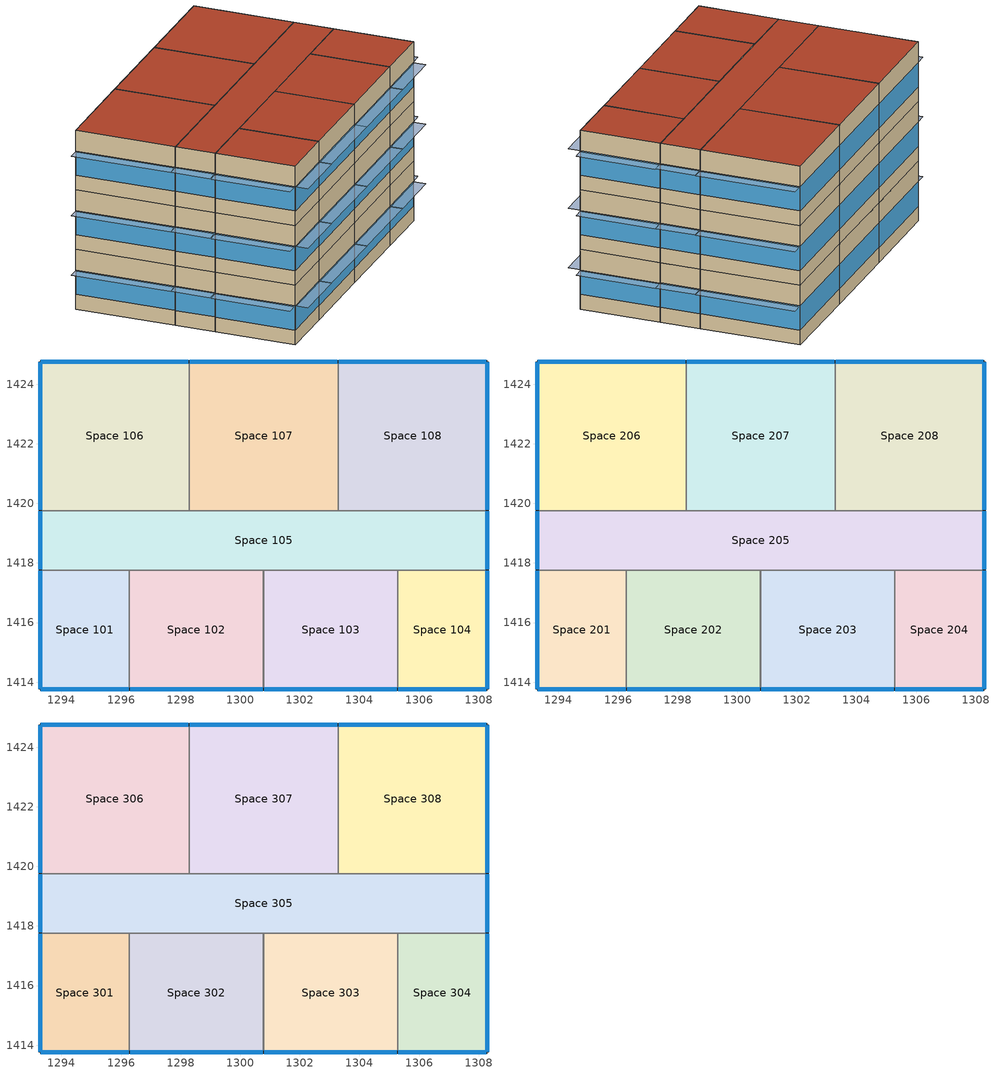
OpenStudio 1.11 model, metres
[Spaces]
Space 101
 floor ground: 1296.28,1417.76 1296.28,1413.76 1293.28,1413.76 1293.28,1417.76 z0
 wall outside: 1293.28,1417.76 1293.28,1413.76 1296.28,1413.76 z0:3.05
 wall to Space 105: 1296.28,1417.76 1293.28,1417.76 z0:3.05
 wall to Space 102: 1296.28,1413.76 1296.28,1417.76 z0:3.05
 window: 1293.31,1413.76 1296.26,1413.76 z0.76:2; 1293.28,1417.73 1293.28,1413.78 z0.76:1.99
Space 102
 floor ground: 1300.78,1417.76 1300.78,1413.76 1296.28,1413.76 1296.28,1417.76 z0
 wall outside: 1296.28,1413.76 1300.78,1413.76 z0:3.05
 wall to Space 105: 1300.78,1417.76 1296.28,1417.76 z0:3.05
 wall to Space 103: 1300.78,1413.76 1300.78,1417.76 z0:3.05
 window: 1296.31,1413.76 1300.76,1413.76 z0.76:1.99
Space 103
 floor ground: 1305.28,1417.76 1305.28,1413.76 1300.78,1413.76 1300.78,1417.76 z0
 wall outside: 1300.78,1413.76 1305.28,1413.76 z0:3.05
 wall to Space 105: 1305.28,1417.76 1300.78,1417.76 z0:3.05
 wall to Space 104: 1305.28,1413.76 1305.28,1417.76 z0:3.05
 window: 1300.81,1413.76 1305.26,1413.76 z0.76:1.99
Space 104
 floor ground: 1308.28,1417.76 1308.28,1413.76 1305.28,1413.76 1305.28,1417.76 z0
 wall outside: 1305.28,1413.76 1308.28,1413.76 1308.28,1417.76 z0:3.05
 wall to Space 105: 1308.28,1417.76 1305.28,1417.76 z0:3.05
 window: 1308.28,1413.78 1308.28,1417.73 z0.76:1.99; 1305.31,1413.76 1308.26,1413.76 z0.76:2
Space 105
 floor ground: 1308.28,1419.76 1308.28,1417.76 1293.28,1417.76 1293.28,1419.76 z0
 wall outside: 1308.28,1417.76 1308.28,1419.76 / 1293.28,1419.76 1293.28,1417.76 z0:3.05
 wall to Space 106: 1298.28,1419.76 1293.28,1419.76 z0:3.05
 wall to Space 107: 1303.28,1419.76 1298.28,1419.76 z0:3.05
 wall to Space 108: 1308.28,1419.76 1303.28,1419.76 z0:3.05
 window: 1293.28,1419.73 1293.28,1417.78 / 1308.28,1417.78 1308.28,1419.73 z0.76:2.01
Space 106
 floor ground: 1298.28,1424.76 1298.28,1419.76 1293.28,1419.76 1293.28,1424.76 z0
 wall outside: 1298.28,1424.76 1293.28,1424.76 1293.28,1419.76 z0:3.05
 wall to Space 107: 1298.28,1419.76 1298.28,1424.76 z0:3.05
 window: 1298.26,1424.76 1293.31,1424.76 / 1293.28,1424.73 1293.28,1419.78 z0.76:1.99
Space 107
 floor ground: 1303.28,1424.76 1303.28,1419.76 1298.28,1419.76 1298.28,1424.76 z0
 wall outside: 1303.28,1424.76 1298.28,1424.76 z0:3.05
 wall to Space 108: 1303.28,1419.76 1303.28,1424.76 z0:3.05
 window: 1303.26,1424.76 1298.31,1424.76 z0.76:1.99
Space 108
 floor ground: 1308.28,1424.76 1308.28,1419.76 1303.28,1419.76 1303.28,1424.76 z0
 wall outside: 1308.28,1419.76 1308.28,1424.76 1303.28,1424.76 z0:3.05
 window: 1308.26,1424.76 1303.31,1424.76 / 1308.28,1419.78 1308.28,1424.73 z0.76:1.99
Space 201
 floor to Space 101: 1296.28,1417.76 1296.28,1413.76 1293.28,1413.76 1293.28,1417.76 z3.05
 wall outside: 1293.28,1417.76 1293.28,1413.76 1296.28,1413.76 z3.05:6.1
 wall to Space 205: 1296.28,1417.76 1293.28,1417.76 z3.05:6.1
 wall to Space 202: 1296.28,1413.76 1296.28,1417.76 z3.05:6.1
 window: 1293.31,1413.76 1296.26,1413.76 z3.81:5.05; 1293.28,1417.73 1293.28,1413.78 z3.81:5.04
Space 202
 floor to Space 102: 1300.78,1417.76 1300.78,1413.76 1296.28,1413.76 1296.28,1417.76 z3.05
 wall outside: 1296.28,1413.76 1300.78,1413.76 z3.05:6.1
 wall to Space 205: 1300.78,1417.76 1296.28,1417.76 z3.05:6.1
 wall to Space 203: 1300.78,1413.76 1300.78,1417.76 z3.05:6.1
 window: 1296.31,1413.76 1300.76,1413.76 z3.81:5.04
Space 203
 floor to Space 103: 1305.28,1417.76 1305.28,1413.76 1300.78,1413.76 1300.78,1417.76 z3.05
 wall outside: 1300.78,1413.76 1305.28,1413.76 z3.05:6.1
 wall to Space 205: 1305.28,1417.76 1300.78,1417.76 z3.05:6.1
 wall to Space 204: 1305.28,1413.76 1305.28,1417.76 z3.05:6.1
 window: 1300.81,1413.76 1305.26,1413.76 z3.81:5.04
Space 204
 floor to Space 104: 1308.28,1417.76 1308.28,1413.76 1305.28,1413.76 1305.28,1417.76 z3.05
 wall outside: 1305.28,1413.76 1308.28,1413.76 1308.28,1417.76 z3.05:6.1
 wall to Space 205: 1308.28,1417.76 1305.28,1417.76 z3.05:6.1
 window: 1305.31,1413.76 1308.26,1413.76 z3.81:5.05; 1308.28,1413.78 1308.28,1417.73 z3.81:5.04
Space 205
 floor to Space 105: 1308.28,1419.76 1308.28,1417.76 1293.28,1417.76 1293.28,1419.76 z3.05
 wall outside: 1308.28,1417.76 1308.28,1419.76 / 1293.28,1419.76 1293.28,1417.76 z3.05:6.1
 wall to Space 206: 1298.28,1419.76 1293.28,1419.76 z3.05:6.1
 wall to Space 207: 1303.28,1419.76 1298.28,1419.76 z3.05:6.1
 wall to Space 208: 1308.28,1419.76 1303.28,1419.76 z3.05:6.1
 window: 1308.28,1417.78 1308.28,1419.73 / 1293.28,1419.73 1293.28,1417.78 z3.81:5.06
Space 206
 floor to Space 106: 1298.28,1424.76 1298.28,1419.76 1293.28,1419.76 1293.28,1424.76 z3.05
 wall outside: 1298.28,1424.76 1293.28,1424.76 1293.28,1419.76 z3.05:6.1
 wall to Space 207: 1298.28,1419.76 1298.28,1424.76 z3.05:6.1
 window: 1293.28,1424.73 1293.28,1419.78 / 1298.26,1424.76 1293.31,1424.76 z3.81:5.04
Space 207
 floor to Space 107: 1303.28,1424.76 1303.28,1419.76 1298.28,1419.76 1298.28,1424.76 z3.05
 wall outside: 1303.28,1424.76 1298.28,1424.76 z3.05:6.1
 wall to Space 208: 1303.28,1419.76 1303.28,1424.76 z3.05:6.1
 window: 1303.26,1424.76 1298.31,1424.76 z3.81:5.04
Space 208
 floor to Space 108: 1308.28,1424.76 1308.28,1419.76 1303.28,1419.76 1303.28,1424.76 z3.05
 wall outside: 1308.28,1419.76 1308.28,1424.76 1303.28,1424.76 z3.05:6.1
 window: 1308.26,1424.76 1303.31,1424.76 / 1308.28,1419.78 1308.28,1424.73 z3.81:5.04
Space 301
 floor to Space 201: 1296.28,1417.76 1296.28,1413.76 1293.28,1413.76 1293.28,1417.76 z6.1
 wall outside: 1293.28,1417.76 1293.28,1413.76 1296.28,1413.76 z6.1:9.14
 wall to Space 305: 1296.28,1417.76 1293.28,1417.76 z6.1:9.14
 wall to Space 302: 1296.28,1413.76 1296.28,1417.76 z6.1:9.14
 window: 1293.28,1417.73 1293.28,1413.78 z6.86:8.09; 1293.31,1413.76 1296.26,1413.76 z6.86:8.1
 roof outside: 1296.28,1413.76 1296.28,1417.76 1293.28,1417.76 1293.28,1413.76 z9.14
Space 302
 floor to Space 202: 1300.78,1417.76 1300.78,1413.76 1296.28,1413.76 1296.28,1417.76 z6.1
 wall outside: 1296.28,1413.76 1300.78,1413.76 z6.1:9.14
 wall to Space 305: 1300.78,1417.76 1296.28,1417.76 z6.1:9.14
 wall to Space 303: 1300.78,1413.76 1300.78,1417.76 z6.1:9.14
 window: 1296.31,1413.76 1300.76,1413.76 z6.86:8.09
 roof outside: 1300.78,1413.76 1300.78,1417.76 1296.28,1417.76 1296.28,1413.76 z9.14
Space 303
 floor to Space 203: 1305.28,1417.76 1305.28,1413.76 1300.78,1413.76 1300.78,1417.76 z6.1
 wall outside: 1300.78,1413.76 1305.28,1413.76 z6.1:9.14
 wall to Space 305: 1305.28,1417.76 1300.78,1417.76 z6.1:9.14
 wall to Space 304: 1305.28,1413.76 1305.28,1417.76 z6.1:9.14
 window: 1300.81,1413.76 1305.26,1413.76 z6.86:8.09
 roof outside: 1305.28,1413.76 1305.28,1417.76 1300.78,1417.76 1300.78,1413.76 z9.14
Space 304
 floor to Space 204: 1308.28,1417.76 1308.28,1413.76 1305.28,1413.76 1305.28,1417.76 z6.1
 wall outside: 1305.28,1413.76 1308.28,1413.76 1308.28,1417.76 z6.1:9.14
 wall to Space 305: 1308.28,1417.76 1305.28,1417.76 z6.1:9.14
 window: 1308.28,1413.78 1308.28,1417.73 z6.86:8.09; 1305.31,1413.76 1308.26,1413.76 z6.86:8.1
 roof outside: 1308.28,1413.76 1308.28,1417.76 1305.28,1417.76 1305.28,1413.76 z9.14
Space 305
 floor to Space 205: 1308.28,1419.76 1308.28,1417.76 1293.28,1417.76 1293.28,1419.76 z6.1
 wall outside: 1308.28,1417.76 1308.28,1419.76 / 1293.28,1419.76 1293.28,1417.76 z6.1:9.14
 wall to Space 306: 1298.28,1419.76 1293.28,1419.76 z6.1:9.14
 wall to Space 307: 1303.28,1419.76 1298.28,1419.76 z6.1:9.14
 wall to Space 308: 1308.28,1419.76 1303.28,1419.76 z6.1:9.14
 window: 1293.28,1419.73 1293.28,1417.78 / 1308.28,1417.78 1308.28,1419.73 z6.86:8.11
 roof outside: 1308.28,1417.76 1308.28,1419.76 1293.28,1419.76 1293.28,1417.76 z9.14
Space 306
 floor to Space 206: 1298.28,1424.76 1298.28,1419.76 1293.28,1419.76 1293.28,1424.76 z6.1
 wall outside: 1298.28,1424.76 1293.28,1424.76 1293.28,1419.76 z6.1:9.14
 wall to Space 307: 1298.28,1419.76 1298.28,1424.76 z6.1:9.14
 window: 1293.28,1424.73 1293.28,1419.78 / 1298.26,1424.76 1293.31,1424.76 z6.86:8.09
 roof outside: 1298.28,1419.76 1298.28,1424.76 1293.28,1424.76 1293.28,1419.76 z9.14
Space 307
 floor to Space 207: 1303.28,1424.76 1303.28,1419.76 1298.28,1419.76 1298.28,1424.76 z6.1
 wall outside: 1303.28,1424.76 1298.28,1424.76 z6.1:9.14
 wall to Space 308: 1303.28,1419.76 1303.28,1424.76 z6.1:9.14
 window: 1303.26,1424.76 1298.31,1424.76 z6.86:8.09
 roof outside: 1303.28,1419.76 1303.28,1424.76 1298.28,1424.76 1298.28,1419.76 z9.14
Space 308
 floor to Space 208: 1308.28,1424.76 1308.28,1419.76 1303.28,1419.76 1303.28,1424.76 z6.1
 wall outside: 1308.28,1419.76 1308.28,1424.76 1303.28,1424.76 z6.1:9.14
 window: 1308.26,1424.76 1303.31,1424.76 / 1308.28,1419.78 1308.28,1424.73 z6.86:8.09
 roof outside: 1308.28,1419.76 1308.28,1424.76 1303.28,1424.76 1303.28,1419.76 z9.14
shading: 1308.91,1417.78 1308.91,1419.73 1308.28,1419.73 1308.28,1417.78 z5.06; 1300.76,1413.14 1300.76,1413.76 1296.31,1413.76 1296.31,1413.14 z1.99; 1308.26,1413.14 1308.26,1413.76 1305.31,1413.76 1305.31,1413.14 z8.1; 1308.26,1413.14 1308.26,1413.76 1305.31,1413.76 1305.31,1413.14 z2; 1308.9,1413.78 1308.9,1417.73 1308.28,1417.73 1308.28,1413.78 z8.09; 1308.9,1419.78 1308.9,1424.73 1308.28,1424.73 1308.28,1419.78 z5.04; 1305.26,1413.14 1305.26,1413.76 1300.81,1413.76 1300.81,1413.14 z1.99; 1308.9,1419.78 1308.9,1424.73 1308.28,1424.73 1308.28,1419.78 z8.09; 1293.28,1413.78 1293.28,1417.73 1292.66,1417.73 1292.66,1413.78 z8.09; 1293.28,1419.78 1293.28,1424.73 1292.67,1424.73 1292.67,1419.78 z5.04; 1305.26,1413.14 1305.26,1413.76 1300.81,1413.76 1300.81,1413.14 z8.09; 1308.91,1417.78 1308.91,1419.73 1308.28,1419.73 1308.28,1417.78 z8.11; 1293.28,1417.78 1293.28,1419.73 1292.66,1419.73 1292.66,1417.78 z8.11; 1293.28,1419.78 1293.28,1424.73 1292.67,1424.73 1292.67,1419.78 z8.09; 1293.28,1417.78 1293.28,1419.73 1292.66,1419.73 1292.66,1417.78 z2.01; 1300.76,1413.14 1300.76,1413.76 1296.31,1413.76 1296.31,1413.14 z5.04; 1293.28,1417.78 1293.28,1419.73 1292.66,1419.73 1292.66,1417.78 z5.06; 1293.28,1413.78 1293.28,1417.73 1292.66,1417.73 1292.66,1413.78 z1.99; 1308.9,1413.78 1308.9,1417.73 1308.28,1417.73 1308.28,1413.78 z1.99; 1293.28,1413.78 1293.28,1417.73 1292.66,1417.73 1292.66,1413.78 z5.04; 1308.91,1417.78 1308.91,1419.73 1308.28,1419.73 1308.28,1417.78 z2.01; 1308.9,1419.78 1308.9,1424.73 1308.28,1424.73 1308.28,1419.78 z1.99; 1296.26,1413.14 1296.26,1413.76 1293.31,1413.76 1293.31,1413.14 z5.05; 1300.76,1413.14 1300.76,1413.76 1296.31,1413.76 1296.31,1413.14 z8.09; 1305.26,1413.14 1305.26,1413.76 1300.81,1413.76 1300.81,1413.14 z5.04; 1296.26,1413.14 1296.26,1413.76 1293.31,1413.76 1293.31,1413.14 z2; 1293.28,1419.78 1293.28,1424.73 1292.67,1424.73 1292.67,1419.78 z1.99; 1308.26,1413.14 1308.26,1413.76 1305.31,1413.76 1305.31,1413.14 z5.05; 1308.9,1413.78 1308.9,1417.73 1308.28,1417.73 1308.28,1413.78 z5.04; 1296.26,1413.14 1296.26,1413.76 1293.31,1413.76 1293.31,1413.14 z8.1
[Building]
Building 1: Space Type=189.1-2009 - Office - OpenOffice - CZ4-8; Default Construction Set=189.1-2009 - CZ5 - Office
[Site]
Kuwait Intl Airport: Latitude {deg}=29.22; Longitude {deg}=47.98; Time Zone {hr}=3; Elevation {m}=55
[ClimateZones]
Climate Zone Institution Name 1=ASHRAE; Climate Zone Document Name 1=ANSI/ASHRAE Standard 169; Climate Zone Document Year 1=2006; Climate Zone Institution Name 2=CEC; Climate Zone Document Name 2=California Climate Zone Descriptions; Climate Zone Document Year 2=1995
[SizingPeriod:DesignDay] Barometric Pressure {Pa}=100666; Sky Clearness=0; Rain Indicator=0; Snow Indicator=0; Day of Month=21; Daylight Saving Time Indicator=0; Dry-Bulb Temperature Range Modifier Type=DefaultMultipliers
Name | Maximum Dry-Bulb Temperature {C} | Daily Dry-Bulb Temperature Range {deltaC} | Humidity Indicating Conditions at Maximum Dry-Bulb | Wind Speed {m/s} | Wind Direction {deg} | Month | Day Type | Humidity Indicating Type | Solar Model Indicator | ASHRAE Taub | ASHRAE Taud
Kuwait Intl Airport Ann Clg .4% Condns DB=>MWB | 47.9 | 15.6 | 20.9 | 6.4 | 320 | 7 | SummerDesignDay | Wetbulb | ASHRAETau | 0.748 | 1.315
Kuwait Intl Airport Ann Htg Wind 99.6% Condns WS=>MCDB | 16.9 | 0 | 16.9 | 11.3 | 300 | 1 | WinterDesignDay | Wetbulb | ASHRAEClearSky
Kuwait Intl Airport Ann Clg .4% Condns WB=>MDB | 35.2 | 15.6 | 28.2 | 6.4 | 320 | 7 | SummerDesignDay | Wetbulb | ASHRAETau | 0.748 | 1.315
Kuwait Intl Airport Ann Clg .4% Condns DP=>MDB | 32.6 | 15.6 | 26.4 | 6.4 | 320 | 7 | SummerDesignDay | Dewpoint | ASHRAETau | 0.748 | 1.315
Kuwait Intl Airport Ann Htg 99.6% Condns DB | 4.1 | 0 | 4.1 | 1.9 | 300 | 1 | WinterDesignDay | Wetbulb | ASHRAEClearSky
Kuwait Intl Airport Ann Hum_n 99.6% Condns DP=>MCDB | 27.7 | 0 | -11.9 | 1.9 | 300 | 1 | WinterDesignDay | Dewpoint | ASHRAEClearSky
Kuwait Intl Airport Ann Clg .4% Condns Enth=>MDB | 35.1 | 15.6 | 91200 | 6.4 | 320 | 7 | SummerDesignDay | Enthalpy | ASHRAETau | 0.748 | 1.315
[DefaultConstructionSet] Interior Partition Construction=Interior Partition
Name | Default Exterior Surface Constructions | Default Interior Surface Constructions | Default Ground Contact Surface Constructions | Default Exterior SubSurface Constructions | Default Interior SubSurface Constructions
189.1-2009 - CZ5 - Office | Default Surface Constructions 13 | Default Surface Constructions 14 | Default Surface Constructions 15 | Default Sub Surface Constructions 9 | Default Sub Surface Constructions 10
Customized 2 construction set | Default Surface Constructions 25 | Default Surface Constructions 26 | Default Surface Constructions 27 | Default Sub Surface Constructions 17 | Default Sub Surface Constructions 18
[DefaultSurfaceConstructions]
Name | Floor Construction | Wall Construction | Roof Ceiling Construction
Default Surface Constructions 13 | ExtSlabCarpet 4in ClimateZone 1-8 | ASHRAE 189.1-2009 ExtWall Mass ClimateZone 5 | ASHRAE 189.1-2009 ExtRoof IEAD ClimateZone 2-5
Default Surface Constructions 14; Default Surface Constructions 26 | Interior Floor | Interior Wall | Interior Ceiling
Default Surface Constructions 15; Default Surface Constructions 27 | ExtSlabCarpet 4in ClimateZone 1-8 | ExtSlabCarpet 4in ClimateZone 1-8 | ExtSlabCarpet 4in ClimateZone 1-8
Default Surface Constructions 25 | ExtSlabCarpet 4in ClimateZone 1-8 | Ext wall 2 customized | ASHRAE 189.1-2009 ExtRoof IEAD ClimateZone 1
[Construction]
ExtSlabCarpet 4in ClimateZone 1-8: MAT-CC05 4 HW CONCRETE, CP02 CARPET PAD
ASHRAE 189.1-2009 ExtRoof IEAD ClimateZone 1: Roof Membrane, Roof Insulation [18], Metal Decking
Interior Floor: F16 Acoustic tile, F05 Ceiling air space resistance, M11 100mm lightweight concrete
Interior Wall: G01a 19mm gypsum board, F04 Wall air space resistance, G01a 19mm gypsum board
Interior Ceiling: M11 100mm lightweight concrete, F05 Ceiling air space resistance, F16 Acoustic tile
ASHRAE 189.1-2009 ExtWindow ClimateZone 1: Theoretical Glass [167]
Exterior Door: F08 Metal surface, I01 25mm insulation board
Interior Window: Clear 3mm
Interior Door; Interior Partition: G05 25mm wood
ASHRAE 189.1-2009 ExtRoof IEAD ClimateZone 2-5: Roof Membrane, Roof Insulation [21], Metal Decking
ASHRAE 189.1-2009 ExtWindow ClimateZone 4-5: Theoretical Glass [207]
ASHRAE 189.1-2009 ExtWall Mass ClimateZone 5: 1IN Stucco, 8IN Concrete HW, Wall Insulation [40], 1/2IN Gypsum
Ext wall 2 customized: 1IN Stucco, Concrete customized 2, insulation costumized 1, Concrete customized 2, 1IN Stucco
[Material] Thermal Absorptance=0.9
Name | Roughness | Thickness {m} | Conductivity {W/m-K} | Density {kg/m3} | Specific Heat {J/kg-K} | Solar Absorptance | Visible Absorptance
MAT-CC05 4 HW CONCRETE | Rough | 0.1016 | 1.311 | 2240 | 836.8 | 0.85 | 0.85
1IN Stucco | Smooth | 0.0253 | 0.6918 | 1858 | 837 | 0.92 | 0.92
8IN Concrete HW | MediumRough | 0.2033 | 1.7296 | 2243 | 837 | 0.65 | 0.65
1/2IN Gypsum | Smooth | 0.0127 | 0.16 | 784.9 | 830 | 0.4 | 0.4
Roof Membrane | VeryRough | 0.0095 | 0.16 | 1121.29 | 1460 | 0.7 | 0.7
Roof Insulation [18] | MediumRough | 0.1693 | 0.049 | 265 | 836.8 | 0.7 | 0.7
Metal Decking | MediumSmooth | 0.0015 | 45.006 | 7680 | 418.4 | 0.6 | 0.6
F16 Acoustic tile | MediumSmooth | 0.0191 | 0.06 | 368 | 590 | 0.3 | 0.3
M11 100mm lightweight concrete | MediumRough | 0.1016 | 0.53 | 1280 | 840 | 0.5 | 0.5
G01a 19mm gypsum board | MediumSmooth | 0.019 | 0.16 | 800 | 1090 | 0.4 | 0.4
F08 Metal surface | Smooth | 0.0008 | 45.28 | 7824 | 500 | 0.7 | 0.7
I01 25mm insulation board | MediumRough | 0.0254 | 0.03 | 43 | 1210 | 0.6 | 0.6
G05 25mm wood | MediumSmooth | 0.0254 | 0.15 | 608 | 1630 | 0.5 | 0.5
Roof Insulation [21] | MediumRough | 0.2105 | 0.049 | 265 | 836.8 | 0.7 | 0.7
Wall Insulation [40] | MediumRough | 0.0794 | 0.0432 | 91 | 837 | 0.5 | 0.5
insulation costumized 1 | MediumRough | 0.025 | 0.03 | 43 | 1210 | 0.6 | 0.6
Concrete customized 2 | MediumRough | 0.2 | 1.7296 | 2243 | 837 | 0.65 | 0.65
[Material:NoMass]
CP02 CARPET PAD: Roughness=Smooth; Thermal Resistance {m2-K/W}=0.1; Thermal Absorptance=0.9; Solar Absorptance=0.8; Visible Absorptance=0.8
[Material:AirGap]
Name | Thermal Resistance {m2-K/W}
F05 Ceiling air space resistance | 0.18
F04 Wall air space resistance | 0.15
[DefaultSubSurfaceConstructions]
Name | Fixed Window Construction | Operable Window Construction | Door Construction | Tubular Daylight Dome Construction | Tubular Daylight Diffuser Construction
Default Sub Surface Constructions 9 | ASHRAE 189.1-2009 ExtWindow ClimateZone 4-5 | ASHRAE 189.1-2009 ExtWindow ClimateZone 4-5 | Exterior Door | Interior Window | Interior Window
Default Sub Surface Constructions 10; Default Sub Surface Constructions 18 | Interior Window | Interior Window | Interior Door
Default Sub Surface Constructions 17 | ASHRAE 189.1-2009 ExtWindow ClimateZone 1 | ASHRAE 189.1-2009 ExtWindow ClimateZone 1 | Exterior Door | Interior Window | Interior Window
[WindowMaterial:Glazing] Optical Data Type=SpectralAverage; Thickness {m}=0.003; Back Side Solar Reflectance at Normal Incidence=0; Back Side Visible Reflectance at Normal Incidence=0; Infrared Transmittance at Normal Incidence=0; Dirt Correction Factor for Solar and Visible Transmittance=1; Solar Diffusing=No
Name | Solar Transmittance at Normal Incidence | Front Side Solar Reflectance at Normal Incidence | Visible Transmittance at Normal Incidence | Front Side Visible Reflectance at Normal Incidence | Front Side Infrared Hemispherical Emissivity | Back Side Infrared Hemispherical Emissivity | Conductivity {W/m-K}
Theoretical Glass [167] | 0.2374 | 0.7126 | 0.2512 | 0.6988 | 0.985 | 0.985 | 2.1073
Clear 3mm | 0.837 | 0.075 | 0.898 | 0.081 | 0.84 | 0.84 | 0.9
Theoretical Glass [207] | 0.3311 | 0.6189 | 0.44 | 0.51 | 0.9 | 0.9 | 0.0133
[SpaceType] Standards Building Type=Office
Name | Default Schedule Set | Design Specification Outdoor Air Object | Standards Space Type
189.1-2009 - Office - BreakRoom - CZ1-3 | 189.1-2009 - Office - BreakRoom - CZ1-3 Schedule Set | 189.1-2009 - Office - BreakRoom - CZ1-3 Ventilation | BreakRoom
189.1-2009 - Office - ClosedOffice - CZ1-3 | 189.1-2009 - Office - ClosedOffice - CZ1-3 Schedule Set | 189.1-2009 - Office - ClosedOffice - CZ1-3 Ventilation | ClosedOffice
189.1-2009 - Office - Conference - CZ1-3 | 189.1-2009 - Office - Conference - CZ1-3 Schedule Set | 189.1-2009 - Office - Conference - CZ1-3 Ventilation | Conference
189.1-2009 - Office - Corridor - CZ1-3 | 189.1-2009 - Office - Corridor - CZ1-3 Schedule Set | 189.1-2009 - Office - Corridor - CZ1-3 Ventilation | Corridor
189.1-2009 - Office - PrintRoom - CZ1-3 | 189.1-2009 - Office - PrintRoom - CZ1-3 Schedule Set | 189.1-2009 - Office - PrintRoom - CZ1-3 Ventilation | PrintRoom
189.1-2009 - Office - Restroom - CZ1-3 | 189.1-2009 - Office - Restroom - CZ1-3 Schedule Set | 189.1-2009 - Office - Restroom - CZ1-3 Ventilation | Restroom
189.1-2009 - Office - Stair - CZ1-3 | 189.1-2009 - Office - Stair - CZ1-3 Schedule Set | 189.1-2009 - Office - Stair - CZ1-3 Ventilation | Stair
189.1-2009 - Office - Storage - CZ1-3 | 189.1-2009 - Office - Storage - CZ1-3 Schedule Set | 189.1-2009 - Office - Storage - CZ1-3 Ventilation | Storage
189.1-2009 - Office - OpenOffice - CZ4-8 | 189.1-2009 - Office - OpenOffice - CZ4-8 Schedule Set | 189.1-2009 - Office - OpenOffice - CZ4-8 Ventilation | OpenOffice
[DefaultScheduleSet] Lighting Schedule=Office Bldg Light; Infiltration Schedule=Office Infil Quarter On
Name | Number of People Schedule | People Activity Level Schedule | Electric Equipment Schedule
189.1-2009 - Office - BreakRoom - CZ1-3 Schedule Set; 189.1-2009 - Office - Conference - CZ1-3 Schedule Set; 189.1-2009 - Office - PrintRoom - CZ1-3 Schedule Set; 189.1-2009 - Office - Restroom - CZ1-3 Schedule Set | Office Misc Occ | Office Activity | Office Bldg Equip
189.1-2009 - Office - ClosedOffice - CZ1-3 Schedule Set; 189.1-2009 - Office - Corridor - CZ1-3 Schedule Set; 189.1-2009 - Office - OpenOffice - CZ4-8 Schedule Set | Office Work Occ | Office Activity | Office Bldg Equip
189.1-2009 - Office - Stair - CZ1-3 Schedule Set; 189.1-2009 - Office - Storage - CZ1-3 Schedule Set
[Lights:Definition] Design Level Calculation Method=Watts/Area
Name | Watts per Space Floor Area {W/m2}
189.1-2009 - Office - BreakRoom - CZ1-3 Lights Definition | 11.625
189.1-2009 - Office - ClosedOffice - CZ1-3 Lights Definition; 189.1-2009 - Office - PrintRoom - CZ1-3 Lights Definition; 189.1-2009 - Office - OpenOffice - CZ4-8 Lights Definition | 10.6563
189.1-2009 - Office - Conference - CZ1-3 Lights Definition | 12.5938
189.1-2009 - Office - Corridor - CZ1-3 Lights Definition | 4.84376
189.1-2009 - Office - Restroom - CZ1-3 Lights Definition | 8.71877
189.1-2009 - Office - Stair - CZ1-3 Lights Definition | 5.81251
189.1-2009 - Office - Storage - CZ1-3 Lights Definition | 7.75002
[Lights]
Name | Lights Definition | Space or SpaceType
189.1-2009 - Office - BreakRoom - CZ1-3 Lights | 189.1-2009 - Office - BreakRoom - CZ1-3 Lights Definition | 189.1-2009 - Office - BreakRoom - CZ1-3
189.1-2009 - Office - ClosedOffice - CZ1-3 Lights | 189.1-2009 - Office - ClosedOffice - CZ1-3 Lights Definition | 189.1-2009 - Office - ClosedOffice - CZ1-3
189.1-2009 - Office - Conference - CZ1-3 Lights | 189.1-2009 - Office - Conference - CZ1-3 Lights Definition | 189.1-2009 - Office - Conference - CZ1-3
189.1-2009 - Office - Corridor - CZ1-3 Lights | 189.1-2009 - Office - Corridor - CZ1-3 Lights Definition | 189.1-2009 - Office - Corridor - CZ1-3
189.1-2009 - Office - PrintRoom - CZ1-3 Lights | 189.1-2009 - Office - PrintRoom - CZ1-3 Lights Definition | 189.1-2009 - Office - PrintRoom - CZ1-3
189.1-2009 - Office - Restroom - CZ1-3 Lights | 189.1-2009 - Office - Restroom - CZ1-3 Lights Definition | 189.1-2009 - Office - Restroom - CZ1-3
189.1-2009 - Office - Stair - CZ1-3 Lights | 189.1-2009 - Office - Stair - CZ1-3 Lights Definition | 189.1-2009 - Office - Stair - CZ1-3
189.1-2009 - Office - Storage - CZ1-3 Lights | 189.1-2009 - Office - Storage - CZ1-3 Lights Definition | 189.1-2009 - Office - Storage - CZ1-3
189.1-2009 - Office - OpenOffice - CZ4-8 Lights | 189.1-2009 - Office - OpenOffice - CZ4-8 Lights Definition | 189.1-2009 - Office - OpenOffice - CZ4-8
[DesignSpecification:OutdoorAir] Outdoor Air Method=Sum
Name | Outdoor Air Flow per Person {m3/s-person} | Outdoor Air Flow per Floor Area {m3/s-m2}
189.1-2009 - Office - BreakRoom - CZ1-3 Ventilation | 0.00707921
189.1-2009 - Office - ClosedOffice - CZ1-3 Ventilation; 189.1-2009 - Office - Conference - CZ1-3 Ventilation; 189.1-2009 - Office - OpenOffice - CZ4-8 Ventilation | 0.00943895
189.1-2009 - Office - Corridor - CZ1-3 Ventilation; 189.1-2009 - Office - PrintRoom - CZ1-3 Ventilation; 189.1-2009 - Office - Stair - CZ1-3 Ventilation; 189.1-2009 - Office - Storage - CZ1-3 Ventilation |  | 0.000254
189.1-2009 - Office - Restroom - CZ1-3 Ventilation |  | 0.0048768
[People:Definition] Number of People Calculation Method=People/Area; Fraction Radiant=0.3
Name | People per Space Floor Area {person/m2}
189.1-2009 - Office - BreakRoom - CZ1-3 People Definition; 189.1-2009 - Office - Conference - CZ1-3 People Definition | 0.538196
189.1-2009 - Office - ClosedOffice - CZ1-3 People Definition | 0.0511286
189.1-2009 - Office - Corridor - CZ1-3 People Definition | 0.0107639
189.1-2009 - Office - PrintRoom - CZ1-3 People Definition; 189.1-2009 - Office - Restroom - CZ1-3 People Definition | 0.107639
189.1-2009 - Office - OpenOffice - CZ4-8 People Definition | 0.0565105
[People]
Name | People Definition | Space or SpaceType
189.1-2009 - Office - BreakRoom - CZ1-3 People | 189.1-2009 - Office - BreakRoom - CZ1-3 People Definition | 189.1-2009 - Office - BreakRoom - CZ1-3
189.1-2009 - Office - ClosedOffice - CZ1-3 People | 189.1-2009 - Office - ClosedOffice - CZ1-3 People Definition | 189.1-2009 - Office - ClosedOffice - CZ1-3
189.1-2009 - Office - Conference - CZ1-3 People | 189.1-2009 - Office - Conference - CZ1-3 People Definition | 189.1-2009 - Office - Conference - CZ1-3
189.1-2009 - Office - Corridor - CZ1-3 People | 189.1-2009 - Office - Corridor - CZ1-3 People Definition | 189.1-2009 - Office - Corridor - CZ1-3
189.1-2009 - Office - PrintRoom - CZ1-3 People | 189.1-2009 - Office - PrintRoom - CZ1-3 People Definition | 189.1-2009 - Office - PrintRoom - CZ1-3
189.1-2009 - Office - Restroom - CZ1-3 People | 189.1-2009 - Office - Restroom - CZ1-3 People Definition | 189.1-2009 - Office - Restroom - CZ1-3
189.1-2009 - Office - OpenOffice - CZ4-8 People | 189.1-2009 - Office - OpenOffice - CZ4-8 People Definition | 189.1-2009 - Office - OpenOffice - CZ4-8
[SpaceInfiltration:DesignFlowRate] Design Flow Rate Calculation Method=Flow/ExteriorArea
Name | Space or SpaceType | Flow per Exterior Surface Area {m3/s-m2}
189.1-2009 - Office - BreakRoom - CZ1-3 Infiltration | 189.1-2009 - Office - BreakRoom - CZ1-3 | 0.00030226
189.1-2009 - Office - ClosedOffice - CZ1-3 Infiltration | 189.1-2009 - Office - ClosedOffice - CZ1-3 | 0.00030226
189.1-2009 - Office - Conference - CZ1-3 Infiltration | 189.1-2009 - Office - Conference - CZ1-3 | 0.00030226
189.1-2009 - Office - Corridor - CZ1-3 Infiltration | 189.1-2009 - Office - Corridor - CZ1-3 | 0.00030226
189.1-2009 - Office - PrintRoom - CZ1-3 Infiltration | 189.1-2009 - Office - PrintRoom - CZ1-3 | 0.00030226
189.1-2009 - Office - Restroom - CZ1-3 Infiltration | 189.1-2009 - Office - Restroom - CZ1-3 | 0.00030226
189.1-2009 - Office - Stair - CZ1-3 Infiltration | 189.1-2009 - Office - Stair - CZ1-3 | 0.00030226
189.1-2009 - Office - Storage - CZ1-3 Infiltration | 189.1-2009 - Office - Storage - CZ1-3 | 0.00030226
189.1-2009 - Office - OpenOffice - CZ4-8 Infiltration | 189.1-2009 - Office - OpenOffice - CZ4-8 | 0.000226568
[ElectricEquipment:Definition] Design Level Calculation Method=Watts/Area
Name | Watts per Space Floor Area {W/m2}
189.1-2009 - Office - BreakRoom - CZ1-3 Electric Equipment Definition | 48.007
189.1-2009 - Office - ClosedOffice - CZ1-3 Electric Equipment Definition | 6.8889
189.1-2009 - Office - Conference - CZ1-3 Electric Equipment Definition | 3.98265
189.1-2009 - Office - Corridor - CZ1-3 Electric Equipment Definition | 1.72223
189.1-2009 - Office - PrintRoom - CZ1-3 Electric Equipment Definition | 30.0313
189.1-2009 - Office - Restroom - CZ1-3 Electric Equipment Definition | 0.753474
189.1-2009 - Office - OpenOffice - CZ4-8 Electric Equipment Definition | 7.64238
[ElectricEquipment]
Name | Electric Equipment Definition | Space or SpaceType
189.1-2009 - Office - BreakRoom - CZ1-3 Electric Equipment | 189.1-2009 - Office - BreakRoom - CZ1-3 Electric Equipment Definition | 189.1-2009 - Office - BreakRoom - CZ1-3
189.1-2009 - Office - ClosedOffice - CZ1-3 Electric Equipment | 189.1-2009 - Office - ClosedOffice - CZ1-3 Electric Equipment Definition | 189.1-2009 - Office - ClosedOffice - CZ1-3
189.1-2009 - Office - Conference - CZ1-3 Electric Equipment | 189.1-2009 - Office - Conference - CZ1-3 Electric Equipment Definition | 189.1-2009 - Office - Conference - CZ1-3
189.1-2009 - Office - Corridor - CZ1-3 Electric Equipment | 189.1-2009 - Office - Corridor - CZ1-3 Electric Equipment Definition | 189.1-2009 - Office - Corridor - CZ1-3
189.1-2009 - Office - PrintRoom - CZ1-3 Electric Equipment | 189.1-2009 - Office - PrintRoom - CZ1-3 Electric Equipment Definition | 189.1-2009 - Office - PrintRoom - CZ1-3
189.1-2009 - Office - Restroom - CZ1-3 Electric Equipment | 189.1-2009 - Office - Restroom - CZ1-3 Electric Equipment Definition | 189.1-2009 - Office - Restroom - CZ1-3
189.1-2009 - Office - OpenOffice - CZ4-8 Electric Equipment | 189.1-2009 - Office - OpenOffice - CZ4-8 Electric Equipment Definition | 189.1-2009 - Office - OpenOffice - CZ4-8
[ThermostatSetpoint:DualSetpoint] Heating Setpoint Temperature Schedule=Medium Office HtgSetp; Cooling Setpoint Temperature Schedule=Medium Office ClgSetp
Thermal Zone 1 Thermostat; Thermal Zone 2 Thermostat; Thermal Zone 3 Thermostat; Thermal Zone 4 Thermostat; Thermal Zone 5 Thermostat; Thermal Zone 6 Thermostat; Thermal Zone 7 Thermostat; Thermal Zone 8 Thermostat; Thermal Zone 9 Thermostat; Thermal Zone 10 Thermostat; Thermal Zone 11 Thermostat; Thermal Zone 12 Thermostat; Thermal Zone 13 Thermostat; Thermal Zone 14 Thermostat 1; Thermal Zone 15 Thermostat; Thermal Zone 16 Thermostat; Thermal Zone 17 Thermostat
[BuildingStory] Nominal Floor to Floor Height {m}=3.048
Name | Nominal Z Coordinate {m}
Building Story 1 | 0
Building Story 2 | 3.048
Building Story 3 | 6.096
[Space] Default Construction Set=Customized 2 construction set
Name | Space Type | Building Story | Thermal Zone
Space 101 | 189.1-2009 - Office - Stair - CZ1-3 | Building Story 1 | Thermal Zone 6
Space 102 | 189.1-2009 - Office - Storage - CZ1-3 | Building Story 1 | Thermal Zone 5
Space 103 | 189.1-2009 - Office - BreakRoom - CZ1-3 | Building Story 1 | Thermal Zone 4
Space 104 | 189.1-2009 - Office - Restroom - CZ1-3 | Building Story 1 | Thermal Zone 3
Space 105 | 189.1-2009 - Office - Corridor - CZ1-3 | Building Story 1 | Thermal Zone 2
Space 106; Space 107; Space 108 | 189.1-2009 - Office - ClosedOffice - CZ1-3 | Building Story 1 | Thermal Zone 1
Space 201 | 189.1-2009 - Office - Stair - CZ1-3 | Building Story 2 | Thermal Zone 7
Space 202 | 189.1-2009 - Office - PrintRoom - CZ1-3 | Building Story 2 | Thermal Zone 8
Space 203 | 189.1-2009 - Office - PrintRoom - CZ1-3 | Building Story 2 | Thermal Zone 9
Space 204 | 189.1-2009 - Office - Restroom - CZ1-3 | Building Story 2 | Thermal Zone 10
Space 205 | 189.1-2009 - Office - Corridor - CZ1-3 | Building Story 2 | Thermal Zone 11
Space 206; Space 207; Space 208 | 189.1-2009 - Office - ClosedOffice - CZ1-3 | Building Story 2 | Thermal Zone 12
Space 301 | 189.1-2009 - Office - Stair - CZ1-3 | Building Story 3 | Thermal Zone 13
Space 302; Space 303 | 189.1-2009 - Office - Conference - CZ1-3 | Building Story 3 | Thermal Zone 14
Space 304 | 189.1-2009 - Office - Restroom - CZ1-3 | Building Story 3 | Thermal Zone 15
Space 305 | 189.1-2009 - Office - Corridor - CZ1-3 | Building Story 3 | Thermal Zone 16
Space 306; Space 307; Space 308 | 189.1-2009 - Office - ClosedOffice - CZ1-3 | Building Story 3 | Thermal Zone 17
[ThermalZone] Use Ideal Air Loads=Yes
Name | Thermostat
Thermal Zone 1 | Thermal Zone 1 Thermostat
Thermal Zone 2 | Thermal Zone 2 Thermostat
Thermal Zone 3 | Thermal Zone 3 Thermostat
Thermal Zone 4 | Thermal Zone 4 Thermostat
Thermal Zone 5 | Thermal Zone 5 Thermostat
Thermal Zone 6 | Thermal Zone 6 Thermostat
Thermal Zone 7 | Thermal Zone 7 Thermostat
Thermal Zone 8 | Thermal Zone 8 Thermostat
Thermal Zone 9 | Thermal Zone 9 Thermostat
Thermal Zone 10 | Thermal Zone 10 Thermostat
Thermal Zone 11 | Thermal Zone 11 Thermostat
Thermal Zone 12 | Thermal Zone 12 Thermostat
Thermal Zone 13 | Thermal Zone 13 Thermostat
Thermal Zone 14 | Thermal Zone 14 Thermostat 1
Thermal Zone 15 | Thermal Zone 15 Thermostat
Thermal Zone 16 | Thermal Zone 16 Thermostat
Thermal Zone 17 | Thermal Zone 17 Thermostat
[Sizing:Zone] Zone Cooling Design Supply Air Temperature Input Method=SupplyAirTemperature; Zone Cooling Design Supply Air Temperature {C}=14; Zone Cooling Design Supply Air Temperature Difference {deltaC}=11.11; Zone Heating Design Supply Air Temperature Input Method=SupplyAirTemperature; Zone Heating Design Supply Air Temperature {C}=40; Zone Heating Design Supply Air Temperature Difference {deltaC}=11.11; Zone Cooling Design Supply Air Humidity Ratio {kg-H2O/kg-air}=0.0085; Zone Heating Design Supply Air Humidity Ratio {kg-H2O/kg-air}=0.008; Cooling Design Air Flow Method=DesignDay; Heating Design Air Flow Method=DesignDay; Account for Dedicated Outdoor Air System=No; Dedicated Outdoor Air System Control Strategy=NeutralSupplyAir; Dedicated Outdoor Air Low Setpoint Temperature for Design {C}=autosize; Dedicated Outdoor Air High Setpoint Temperature for Design {C}=autosize
Thermal Zone 1; Thermal Zone 2; Thermal Zone 3; Thermal Zone 4; Thermal Zone 5; Thermal Zone 6; Thermal Zone 7; Thermal Zone 8; Thermal Zone 9; Thermal Zone 10; Thermal Zone 11; Thermal Zone 12; Thermal Zone 13; Thermal Zone 14; Thermal Zone 15; Thermal Zone 16; Thermal Zone 17
[Schedule:Ruleset]
Name | Default Day Schedule | Summer Design Day Schedule | Winter Design Day Schedule
Office Bldg Light | Office Bldg Light Default Schedule | Office Bldg Light Summer Design Day | Office Bldg Light Winter Design Day
Office Misc Occ | Office Bldg Occ Default Schedule 1 | Office Bldg Occ Summer Design Day 1 | Office Bldg Occ Winter Design Day 1
Office Activity | Office Activity Default Schedule | Office Activity Summer Design Day | Office Activity Winter Design Day
Office Infil Quarter On | Office Infil Quarter On Default Schedule | Office Infil Quarter On Summer Design Day | Office Infil Quarter On Winter Design Day
Office Bldg Equip | Office Bldg Equip Default Schedule | Office Bldg Equip Summer Design Day | Office Bldg Equip Winter Design Day
Medium Office HtgSetp | Medium Office HtgSetp Default Schedule | Medium Office HtgSetp Summer Design Day | Medium Office HtgSetp Winter Design Day
Medium Office ClgSetp | Medium Office ClgSetp Default Schedule | Medium Office ClgSetp Summer Design Day | Medium Office ClgSetp Winter Design Day
Office Work Occ | Office Bldg Occ Default Schedule | Office Bldg Occ Summer Design Day | Office Bldg Occ Winter Design Day
[Schedule:Day]
Office Bldg Light Default Schedule: 5, 0, 0.05, 7, 0, 0.1, 8, 0, 0.3, 17, 0, 0.9, 18, 0, 0.7, 20, 0, 0.5, 22, 0, 0.3, 23, 0, 0.1, 24, 0, 0.05
Office Bldg Light Summer Design Day; Office Infil Quarter On Rule 1 Day Schedule; Office Bldg Equip Summer Design Day: 24, 0, 1
Office Bldg Light Winter Design Day; Office Bldg Occ Winter Design Day 1; Office Bldg Occ Rule 1 Day Schedule 1; Office Bldg Equip Winter Design Day; Office Bldg Occ Winter Design Day; Office Bldg Occ Rule 1 Day Schedule: 24, 0, 0
Office Bldg Light Rule 1 Day Schedule: 24, 0, 0.05
Office Bldg Light Rule 2 Day Schedule: 6, 0, 0.05, 8, 0, 0.1, 14, 0, 0.5, 17, 0, 0.15, 24, 0, 0.05
Office Bldg Occ Default Schedule 1: 6, 0, 0, 7, 0, 0.1, 8, 0, 0.2, 20, 0, 0.4, 22, 0, 0.1, 24, 0, 0.05
Office Bldg Occ Summer Design Day 1; Office Bldg Occ Summer Design Day: 6, 0, 0, 22, 0, 1, 24, 0, 0.05
Office Bldg Occ Rule 2 Day Schedule 1: 6, 0, 0, 8, 0, 0.1, 14, 0, 0.25, 17, 0, 0.1, 24, 0, 0
Office Activity Default Schedule; Office Activity Summer Design Day; Office Activity Winter Design Day: 24, 0, 132
Office Infil Quarter On Default Schedule; Office Infil Quarter On Summer Design Day: 6, 0, 1, 22, 0, 0.25, 24, 0, 1
Office Infil Quarter On Winter Design Day; Office Infil Quarter On Rule 2 Day Schedule: 6, 0, 1, 18, 0, 0.25, 24, 0, 1
Office Bldg Equip Default Schedule: 8, 0, 0.4, 12, 0, 0.9, 13, 0, 0.8, 17, 0, 0.9, 18, 0, 0.8, 20, 0, 0.6, 22, 0, 0.5, 24, 0, 0.4
Office Bldg Equip Rule 1 Day Schedule: 24, 0, 0.3
Office Bldg Equip Rule 2 Day Schedule: 6, 0, 0.3, 8, 0, 0.4, 14, 0, 0.5, 17, 0, 0.35, 24, 0, 0.3
Medium Office HtgSetp Default Schedule: 6, 0, 15.6, 22, 0, 21, 24, 0, 15.6
Medium Office HtgSetp Summer Design Day; Medium Office HtgSetp Rule 1 Day Schedule: 24, 0, 15.6
Medium Office HtgSetp Winter Design Day: 24, 0, 21
Medium Office HtgSetp Rule 2 Day Schedule: 6, 0, 15.6, 18, 0, 21, 24, 0, 15.6
Medium Office ClgSetp Default Schedule; Medium Office ClgSetp Summer Design Day: 6, 0, 26.7, 22, 0, 24, 24, 0, 26.7
Medium Office ClgSetp Winter Design Day; Medium Office ClgSetp Rule 1 Day Schedule: 24, 0, 26.7
Medium Office ClgSetp Rule 2 Day Schedule: 6, 0, 26.7, 18, 0, 24, 24, 0, 26.7
Office Bldg Occ Default Schedule: 6, 0, 0, 7, 0, 0.1, 8, 0, 0.2, 12, 0, 0.85, 13, 0, 0.5, 17, 0, 0.85, 18, 0, 0.7, 20, 0, 0.4, 22, 0, 0.1, 24, 0, 0.05
Office Bldg Occ Rule 2 Day Schedule: 6, 0, 0, 8, 0, 0.1, 14, 0, 0.4, 17, 0, 0.1, 24, 0, 0
[Schedule:Rule] Apply Monday=No; Apply Tuesday=No; Apply Wednesday=No; Apply Thursday=No; Apply Friday=No; Date Specification Type=DateRange; Start Month=1; Start Day=1; End Month=12; End Day=31
Name | Schedule Ruleset | Rule Order | Day Schedule | Apply Sunday | Apply Saturday
Office Bldg Light Rule 1 | Office Bldg Light | 0 | Office Bldg Light Rule 1 Day Schedule | Yes | No
Office Bldg Light Rule 2 | Office Bldg Light | 1 | Office Bldg Light Rule 2 Day Schedule | No | Yes
Office Misc Occ Rule 1 | Office Misc Occ | 0 | Office Bldg Occ Rule 1 Day Schedule 1 | Yes | No
Office Misc Occ Rule 2 | Office Misc Occ | 1 | Office Bldg Occ Rule 2 Day Schedule 1 | No | Yes
Office Infil Quarter On Rule 1 | Office Infil Quarter On | 0 | Office Infil Quarter On Rule 1 Day Schedule | Yes | No
Office Infil Quarter On Rule 2 | Office Infil Quarter On | 1 | Office Infil Quarter On Rule 2 Day Schedule | No | Yes
Office Bldg Equip Rule 1 | Office Bldg Equip | 0 | Office Bldg Equip Rule 1 Day Schedule | Yes | No
Office Bldg Equip Rule 2 | Office Bldg Equip | 1 | Office Bldg Equip Rule 2 Day Schedule | No | Yes
Medium Office HtgSetp Rule 1 | Medium Office HtgSetp | 0 | Medium Office HtgSetp Rule 1 Day Schedule | Yes | No
Medium Office HtgSetp Rule 2 | Medium Office HtgSetp | 1 | Medium Office HtgSetp Rule 2 Day Schedule | No | Yes
Medium Office ClgSetp Rule 1 | Medium Office ClgSetp | 0 | Medium Office ClgSetp Rule 1 Day Schedule | Yes | No
Medium Office ClgSetp Rule 2 | Medium Office ClgSetp | 1 | Medium Office ClgSetp Rule 2 Day Schedule | No | Yes
Office Work Occ Rule 1 | Office Work Occ | 0 | Office Bldg Occ Rule 1 Day Schedule | Yes | No
Office Work Occ Rule 2 | Office Work Occ | 1 | Office Bldg Occ Rule 2 Day Schedule | No | Yes
